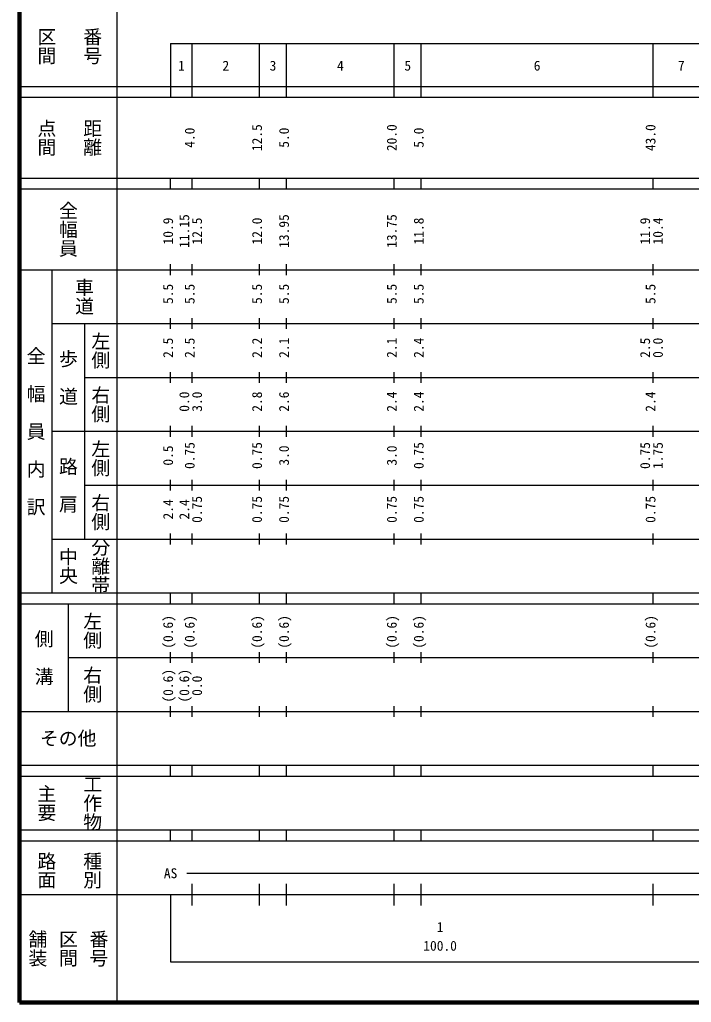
# Model space of a CAD drawing. Units: millimetres on the paper, enlarged 1000 times. Extents: x 40000 to 680000, y 20000 to 380000.
# Drawn here: x 40000 to 164612, y 20000 to 202409 of the extents above; entities that cross this region are included whole.
import ezdxf
from ezdxf.enums import TextEntityAlignment as Align

# ---------------------------------------------------------------- set-up
doc = ezdxf.new("R2010")
doc.units = ezdxf.units.MM
doc.header["$LTSCALE"] = 1000
doc.layers.add('M-TTL', color=2, linetype='Continuous', lineweight=140)
doc.layers.add('M-TTL-BAND', color=7, linetype='Continuous', lineweight=25)
doc.styles.add('@ＭＳ ゴシック', font='')
doc.styles.add('ＭＳ ゴシック', font='')
doc.styles.get('@ＭＳ ゴシック').set_extended_font_data('@MS Gothic')
doc.styles.get('ＭＳ ゴシック').set_extended_font_data('MS Gothic')

msp = doc.modelspace()

# ---------------------------------------------------------------- linework, layer by layer
at = {"layer": 'M-TTL'}
for p, q in [((40000, 380000), (40000, 20000)), ((40000, 20000), (680000, 20000))]:
    msp.add_line(p, q, dxfattribs=at)
at = {"layer": 'M-TTL-BAND'}
for p, q in [((58000, 370000), (58000, 20000)), ((68000, 198000), (579000, 198000)), ((68000, 198000), (68000, 188000)), ((72000, 188000), (72000, 198000)), ((84500, 188000), (84500, 198000)), ((89500, 188000), (89500, 198000)), ((109500, 188000), (109500, 198000)), ((114500, 188000), (114500, 198000)), ((157500, 188000), (157500, 198000)), ((40000, 190000), (579000, 190000)), ((40000, 188000), (579000, 188000)), ((40000, 173000), (579000, 173000)), ((68000, 171000), (68000, 173000)), ((72000, 171000), (72000, 173000)), ((84500, 171000), (84500, 173000)), ((89500, 171000), (89500, 173000)), ((109500, 171000), (109500, 173000)), ((114500, 171000), (114500, 173000)), ((157500, 171000), (157500, 173000)), ((40000, 171000), (579000, 171000)), ((68000, 155000), (68000, 157000)), ((72000, 155000), (72000, 157000)), ((84500, 155000), (84500, 157000)), ((89500, 155000), (89500, 157000)), ((109500, 155000), (109500, 157000)), ((114500, 155000), (114500, 157000)), ((157500, 155000), (157500, 157000)), ((40000, 156000), (579000, 156000)), ((46000, 96000), (46000, 156000)), ((46000, 146000), (579000, 146000)), ((52000, 146000), (52000, 106000)), ((68000, 145000), (68000, 147000)), ((72000, 145000), (72000, 147000)), ((84500, 145000), (84500, 147000)), ((89500, 145000), (89500, 147000)), ((109500, 145000), (109500, 147000)), ((114500, 145000), (114500, 147000)), ((157500, 145000), (157500, 147000)), ((68000, 135000), (68000, 137000)), ((72000, 135000), (72000, 137000)), ((84500, 135000), (84500, 137000)), ((89500, 135000), (89500, 137000)), ((109500, 135000), (109500, 137000)), ((114500, 135000), (114500, 137000)), ((157500, 135000), (157500, 137000)), ((52000, 136000), (579000, 136000)), ((46000, 126000), (579000, 126000)), ((68000, 125000), (68000, 127000)), ((72000, 125000), (72000, 127000)), ((84500, 125000), (84500, 127000)), ((89500, 125000), (89500, 127000)), ((109500, 125000), (109500, 127000)), ((114500, 125000), (114500, 127000)), ((157500, 125000), (157500, 127000)), ((68000, 115000), (68000, 117000)), ((72000, 115000), (72000, 117000)), ((84500, 115000), (84500, 117000)), ((89500, 115000), (89500, 117000)), ((109500, 115000), (109500, 117000)), ((114500, 115000), (114500, 117000)), ((157500, 115000), (157500, 117000)), ((52000, 116000), (579000, 116000)), ((46000, 106000), (579000, 106000)), ((68000, 105000), (68000, 107000)), ((72000, 105000), (72000, 107000)), ((84500, 105000), (84500, 107000)), ((89500, 105000), (89500, 107000)), ((109500, 105000), (109500, 107000)), ((114500, 105000), (114500, 107000)), ((157500, 105000), (157500, 107000)), ((40000, 96000), (579000, 96000)), ((68000, 94000), (68000, 96000)), ((72000, 94000), (72000, 96000)), ((84500, 94000), (84500, 96000)), ((89500, 94000), (89500, 96000)), ((109500, 94000), (109500, 96000)), ((114500, 94000), (114500, 96000)), ((157500, 94000), (157500, 96000)), ((40000, 94000), (579000, 94000)), ((49000, 94000), (49000, 74000)), ((49000, 84000), (579000, 84000)), ((68000, 83000), (68000, 85000)), ((72000, 83000), (72000, 85000)), ((84500, 83000), (84500, 85000)), ((89500, 83000), (89500, 85000)), ((109500, 83000), (109500, 85000)), ((114500, 83000), (114500, 85000)), ((157500, 83000), (157500, 85000)), ((68000, 73000), (68000, 75000)), ((72000, 73000), (72000, 75000)), ((84500, 73000), (84500, 75000)), ((89500, 73000), (89500, 75000)), ((109500, 73000), (109500, 75000)), ((114500, 73000), (114500, 75000)), ((157500, 73000), (157500, 75000)), ((40000, 74000), (579000, 74000)), ((40000, 64000), (579000, 64000)), ((68000, 62000), (68000, 64000)), ((72000, 62000), (72000, 64000)), ((84500, 62000), (84500, 64000)), ((89500, 62000), (89500, 64000)), ((109500, 62000), (109500, 64000)), ((114500, 62000), (114500, 64000)), ((157500, 62000), (157500, 64000)), ((40000, 62000), (579000, 62000)), ((40000, 52000), (579000, 52000)), ((68000, 50000), (68000, 52000)), ((72000, 50000), (72000, 52000)), ((84500, 50000), (84500, 52000)), ((89500, 50000), (89500, 52000)), ((109500, 50000), (109500, 52000)), ((114500, 50000), (114500, 52000)), ((157500, 50000), (157500, 52000)), ((40000, 50000), (579000, 50000)), ((71000, 44000), (570000, 44000)), ((72000, 38000), (72000, 42000)), ((84500, 38000), (84500, 42000)), ((89500, 38000), (89500, 42000)), ((109500, 38000), (109500, 42000)), ((114500, 38000), (114500, 42000)), ((157500, 38000), (157500, 42000)), ((40000, 40000), (579000, 40000)), ((68000, 40000), (68000, 27500)), ((68000, 27500), (579000, 27500))]:
    msp.add_line(p, q, dxfattribs=at)

# ---------------------------------------------------------------- texts
at = {"layer": 'M-TTL-BAND', "style": '@ＭＳ ゴシック'}
for s, p in [('番号', (53500, 197500)), ('区間', (45000, 197500)), ('点間', (45000, 180500)), ('距離', (53500, 180500)), ('全幅員', (49000, 163500)), ('車道', (52000, 151000)), ('左側', (55000, 141000)), ('全\u3000幅\u3000員\u3000内\u3000訳', (43000, 126000)), ('歩\u3000道', (49000, 136000)), ('右側', (55000, 131000)), ('左側', (55000, 121000)), ('路\u3000肩', (49000, 116000)), ('右側', (55000, 111000)), ('分離帯', (55000, 101000)), ('中央', (49000, 101000)), ('左側', (53500, 89000)), ('側\u3000溝', (44500, 84000)), ('右側', (53500, 79000)), ('主要', (45000, 57000)), ('工作物', (53500, 57000)), ('路面', (45000, 44500)), ('種別', (53500, 44500)), ('舗装', (43333, 30000)), ('区間', (49000, 30000)), ('番号', (54667, 30000))]:
    msp.add_text(s, height=2566, rotation=270, dxfattribs=at).set_placement(p, align=Align.MIDDLE_CENTER)
at = {"layer": 'M-TTL-BAND', "style": 'ＭＳ ゴシック'}
for s, p in [('1', (70000, 192405)), ('2', (78250, 192405)), ('3', (87000, 192405)), ('4', (99500, 192405)), ('5', (112000, 192405)), ('6', (136000, 192405)), ('7', (162750, 192405)), ('AS', (68000, 42500)), ('1', (118000, 32523)), ('100.0', (118000, 29033))]:
    msp.add_text(s, height=1833, dxfattribs=at).set_placement(p, align=Align.BOTTOM_CENTER)
for s, p in [('12.5', (85500, 180500)), ('20.0', (110500, 180500)), ('43.0', (158500, 180500)), ('4.0', (73000, 180500)), ('5.0', (90500, 180500)), ('5.0', (115500, 180500)), ('11.15', (72000, 163174)), ('13.95', (90500, 163174)), ('13.75', (110500, 163174)), ('10.9', (69000, 163174)), ('12.5', (74370, 163174)), ('12.0', (85500, 163174)), ('11.8', (115500, 163174)), ('11.9', (157500, 163174)), ('10.4', (159870, 163174)), ('5.5', (69000, 151500)), ('5.5', (73000, 151500)), ('5.5', (85500, 151500)), ('5.5', (90500, 151500)), ('5.5', (110500, 151500)), ('5.5', (115500, 151500)), ('5.5', (158500, 151500)), ('2.5', (69000, 141500)), ('2.5', (73000, 141500)), ('2.2', (85500, 141500)), ('2.1', (90500, 141500)), ('2.1', (110500, 141500)), ('2.4', (115500, 141500)), ('2.5', (157500, 141500)), ('0.0', (159870, 141500)), ('0.0', (72000, 131500)), ('3.0', (74370, 131500)), ('2.8', (85500, 131500)), ('2.6', (90500, 131500)), ('2.4', (110500, 131500)), ('2.4', (115500, 131500)), ('2.4', (158500, 131500)), ('0.5', (69000, 121500)), ('0.75', (73000, 121500)), ('0.75', (85500, 121500)), ('3.0', (90500, 121500)), ('3.0', (110500, 121500)), ('0.75', (115500, 121500)), ('0.75', (157500, 121500)), ('1.75', (159870, 121500)), ('2.4', (69000, 111500)), ('2.4', (72000, 111500)), ('0.75', (74370, 111500)), ('0.75', (85500, 111500)), ('0.75', (90500, 111500)), ('0.75', (110500, 111500)), ('0.75', (115500, 111500)), ('0.75', (158500, 111500)), ('(0.6)', (69000, 88764)), ('(0.6)', (73000, 88764)), ('(0.6)', (85500, 88764)), ('(0.6)', (90500, 88764)), ('(0.6)', (110500, 88764)), ('(0.6)', (115500, 88764)), ('(0.6)', (158500, 88764)), ('(0.6)', (69000, 78764)), ('(0.6)', (72000, 78764)), ('0.0', (74370, 78764))]:
    msp.add_text(s, height=1833, rotation=90, dxfattribs=at).set_placement(p, align=Align.BOTTOM_CENTER)
msp.add_text('その他', height=2566, dxfattribs=at).set_placement((49000, 69000), align=Align.MIDDLE_CENTER)

doc.saveas('drawing.dxf')
